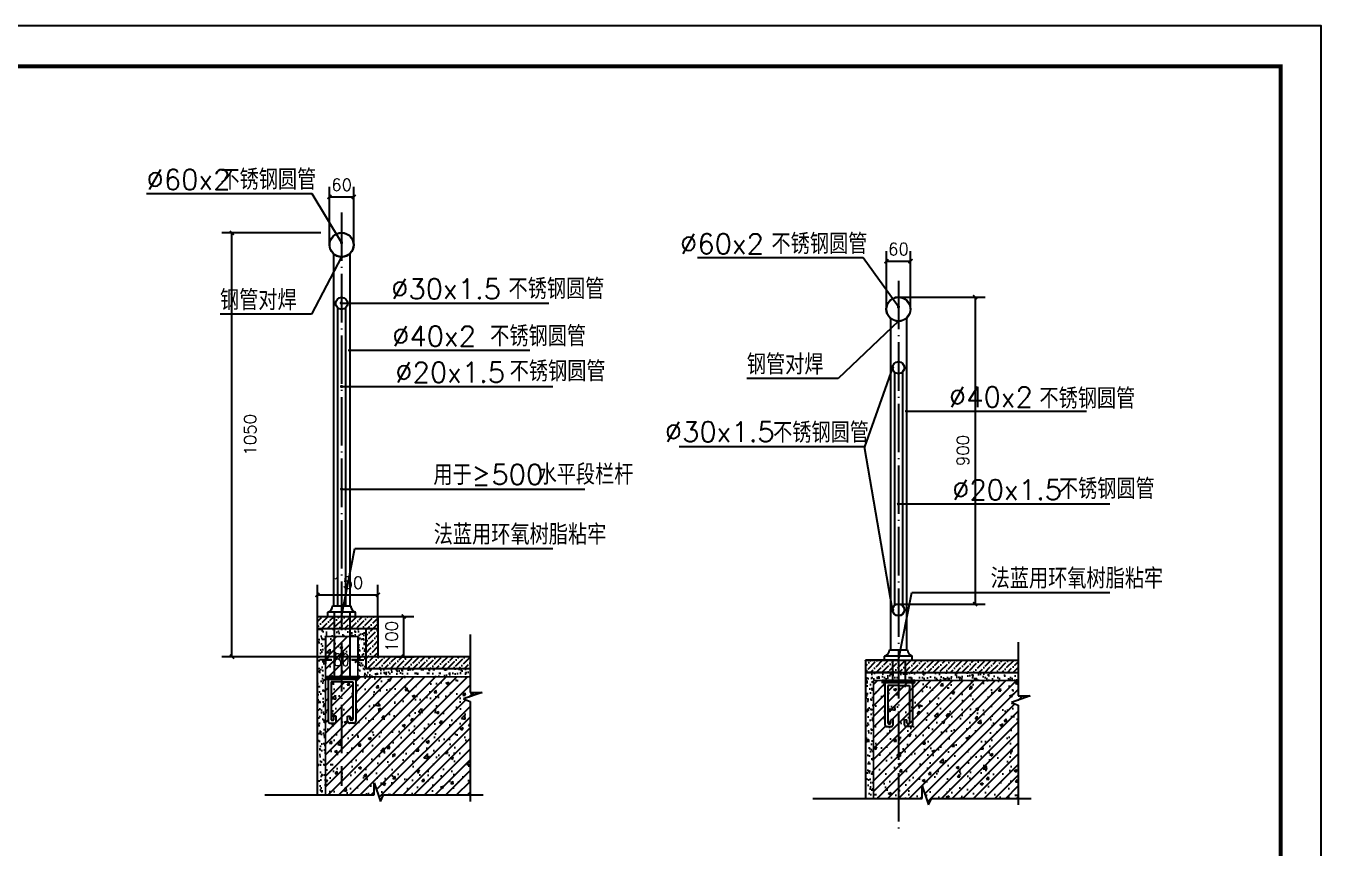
# Model space of a CAD drawing. Extents: x -105837 to 547563, y 466041 to 508041.
# Drawn here: x 515484 to 547563, y 487668 to 508041 of the extents above; entities that cross this region are included whole.
import ezdxf

# ---------------------------------------------------------------- set-up
doc = ezdxf.new("R2010")
doc.units = 0
doc.header["$LTSCALE"] = 1000
doc.header["$MEASUREMENT"] = 0
for name, pattern in [('ACAD_ISO02W100', [15, 12, -3]), ('ACAD_ISO04W100', [30.5, 24, -3, 0.5, -3]), ('DOTE', [2.42, 2, -0.2, 0.02, -0.2])]:
    doc.linetypes.add(name, pattern=pattern)
doc.layers.get('0').update_dxf_attribs({"linetype": 'CONTINUOUS'})
doc.layers.get('DEFPOINTS').update_dxf_attribs({"linetype": 'CONTINUOUS'})
for name, color, linetype in [('DIM_LEAD', 3, 'CONTINUOUS'), ('DOTE', 1, 'DOTE'), ('LAYER1', 6, 'ACAD_ISO02W100'), ('PUB_DIM', 3, 'CONTINUOUS'), ('PUB_TEXT', 7, 'CONTINUOUS'), ('PUB_TITLE', 4, 'CONTINUOUS'), ('填充1', 1, 'CONTINUOUS'), ('标注1', 4, 'CONTINUOUS')]:
    doc.layers.add(name, color=color, linetype=linetype)
doc.styles.add('_TCH_DIM', font='SIMPLEX', dxfattribs={"bigfont": 'GBCBIG'})
doc.styles.add('DIM_FONT', font='SIMPLEX.shx', dxfattribs={"width": 0.75})
doc.styles.get("Standard").update_dxf_attribs({"font": 'txt.shx', "bigfont": 'hzdx.shx'})
doc.dimstyles.new('DIMN$0', dxfattribs={"dimtxt": 300, "dimasz": 1, "dimexe": 250, "dimexo": 0, "dimgap": 150, "dimtad": 1, "dimdec": 0, "dimzin": 0, "dimdsep": 46, "dimtxsty": '_TCH_DIM', "dimblk": '_DIMX', "dimblk1": '_DIMX', "dimblk2": '_DIMX', "dimcen": 2.5, "dimclrt": 7, "dimadec": 0, "dimazin": 0, "dimtfac": 1, "dimtdec": 0, "dimtix": 1, "dimtmove": 2, "dimatfit": 3, "dimldrblk": '_DIMX', "dimfxl": 1, "dimtolj": 1, "dimtzin": 0, "dimarcsym": 0})
doc.dimstyles.new('NORMAL', dxfattribs={"dimtxt": 300, "dimasz": 1, "dimexe": 100, "dimexo": 0, "dimgap": 60, "dimtad": 1, "dimdec": 0, "dimzin": 0, "dimdsep": 46, "dimtxsty": 'DIM_FONT', "dimblk": '_DIMX', "dimsah": 1, "dimcen": 0.09, "dimclrt": 7, "dimadec": 0, "dimazin": 0, "dimtfac": 1, "dimtdec": 0, "dimtix": 1, "dimtmove": 2, "dimatfit": 3, "dimldrblk": '_DIMX', "dimfxl": 1, "dimtolj": 1, "dimtzin": 0, "dimarcsym": 0})
pattern_1 = [(45, (628584.8, 97682.63), (-132.58252, 132.58252), [])]

# ---------------------------------------------------------------- blocks, each defined once
blk = doc.blocks.new('_ArchTick')
at = {"color": 0, "linetype": 'ByBlock', "const_width": 0.4}
blk.add_lwpolyline([(-0.5, -0.5), (0.5, 0.5)], dxfattribs=at)
blk = doc.blocks.new('*D851')
at = {"layer": 'DEFPOINTS', "color": 0, "transparency": 16777216}
for p in [(523191, 493410), (524843, 493410), (524674, 492410)]:
    blk.add_point(p, dxfattribs=at)
at = {"layer": 'PUB_DIM', "color": 0, "lineweight": -2, "transparency": 16777216}
for p, q in [((523191, 493410), (525093, 493410)), ((524843, 492410), (524843, 493410)), ((524674, 492410), (525093, 492410))]:
    blk.add_line(p, q, dxfattribs=at)
at = {"layer": 'PUB_DIM', "color": 0, "lineweight": -2, "transparency": 16777216, "xscale": 100, "yscale": 100, "zscale": 100}
for p, rotation in [((524843, 493410), 90), ((524843, 492410), 270)]:
    blk.add_blockref('_ArchTick', p, dxfattribs=dict(at, rotation=rotation))
at = {"layer": 'PUB_DIM', "color": 7, "transparency": 16777216, "insert": (524543, 492910), "char_height": 300, "attachment_point": 5, "rotation": 90, "style": '_TCH_DIM'}
blk.add_mtext('\\A1;100', dxfattribs=at)
blk = doc.blocks.new('*D852')
at = {"layer": 'DEFPOINTS', "color": 0, "transparency": 16777216}
for p in [(520587, 502910), (522788, 502910), (524366, 492410)]:
    blk.add_point(p, dxfattribs=at)
at = {"layer": 'PUB_DIM', "color": 0, "lineweight": -2, "transparency": 16777216}
for p, q in [((522788, 502910), (520337, 502910)), ((520587, 492410), (520587, 502910)), ((524366, 492410), (520337, 492410))]:
    blk.add_line(p, q, dxfattribs=at)
at = {"layer": 'PUB_DIM', "color": 0, "lineweight": -2, "transparency": 16777216, "xscale": 100, "yscale": 100, "zscale": 100}
for p, rotation in [((520587, 502910), 90), ((520587, 492410), 270)]:
    blk.add_blockref('_ArchTick', p, dxfattribs=dict(at, rotation=rotation))
at = {"layer": 'PUB_DIM', "color": 7, "transparency": 16777216, "insert": (521038, 497910), "char_height": 300, "attachment_point": 5, "rotation": 90, "style": '_TCH_DIM'}
blk.add_mtext('\\A1;1050', dxfattribs=at)
blk = doc.blocks.new('*D853')
at = {"layer": 'DEFPOINTS', "color": 0, "transparency": 16777216}
for p in [(523604, 503803), (523004, 502615), (523604, 502615)]:
    blk.add_point(p, dxfattribs=at)
at = {"layer": 'PUB_DIM', "color": 0, "lineweight": -2, "transparency": 16777216}
for p, q in [((523004, 502615), (523004, 504053)), ((523604, 502615), (523604, 504053)), ((523004, 503803), (523604, 503803))]:
    blk.add_line(p, q, dxfattribs=at)
at = {"layer": 'PUB_DIM', "color": 0, "lineweight": -2, "transparency": 16777216, "xscale": 100, "yscale": 100, "zscale": 100, "rotation": 180}
blk.add_blockref('_ArchTick', (523004, 503803), dxfattribs=at)
at = {"layer": 'PUB_DIM', "color": 0, "lineweight": -2, "transparency": 16777216, "xscale": 100, "yscale": 100, "zscale": 100}
blk.add_blockref('_ArchTick', (523604, 503803), dxfattribs=at)
at = {"layer": 'PUB_DIM', "color": 7, "transparency": 16777216, "insert": (523304, 504103), "char_height": 300, "attachment_point": 5, "style": '_TCH_DIM'}
blk.add_mtext('\\A1;60', dxfattribs=at)
blk = doc.blocks.new('*D854')
at = {"layer": 'DEFPOINTS', "color": 0, "transparency": 16777216}
for p in [(524204, 493943), (522704, 493243), (524204, 493243)]:
    blk.add_point(p, dxfattribs=at)
at = {"layer": 'PUB_DIM', "color": 0, "lineweight": -2, "transparency": 16777216}
for p, q in [((522704, 493243), (522704, 494193)), ((524204, 493243), (524204, 494193)), ((522704, 493943), (524204, 493943))]:
    blk.add_line(p, q, dxfattribs=at)
at = {"layer": 'PUB_DIM', "color": 0, "lineweight": -2, "transparency": 16777216, "xscale": 100, "yscale": 100, "zscale": 100, "rotation": 180}
blk.add_blockref('_ArchTick', (522704, 493943), dxfattribs=at)
at = {"layer": 'PUB_DIM', "color": 0, "lineweight": -2, "transparency": 16777216, "xscale": 100, "yscale": 100, "zscale": 100}
blk.add_blockref('_ArchTick', (524204, 493943), dxfattribs=at)
at = {"layer": 'PUB_DIM', "color": 7, "transparency": 16777216, "insert": (523454, 494243), "char_height": 300, "attachment_point": 5, "style": '_TCH_DIM'}
blk.add_mtext('\\A1;150', dxfattribs=at)
blk = doc.blocks.new('_DIMX')
blk.add_line((-150, 0), (150, 0))
at = {"const_width": 50}
blk.add_lwpolyline([(-70, -70), (70, 70)], dxfattribs=at)
blk = doc.blocks.new('*D855')
at = {"layer": 'DEFPOINTS', "color": 0, "linetype": 'ByBlock', "ltscale": 10, "transparency": 16777216}
for p in [(522904, 492898), (523704, 492903), (523704, 492332)]:
    blk.add_point(p, dxfattribs=at)
at = {"layer": '标注1', "color": 0, "linetype": 'ByBlock', "lineweight": -2, "ltscale": 10, "transparency": 16777216}
for p, q in [((522904, 492898), (522904, 492232)), ((523704, 492903), (523704, 492232)), ((522905, 492332), (523062, 492332)), ((523703, 492332), (523546, 492332))]:
    blk.add_line(p, q, dxfattribs=at)
at = {"layer": '标注1', "color": 0, "linetype": 'ByBlock', "lineweight": -2, "ltscale": 10, "transparency": 16777216, "rotation": 180}
blk.add_blockref('_DIMX', (522904, 492332), dxfattribs=at)
at = {"layer": '标注1', "color": 0, "linetype": 'ByBlock', "lineweight": -2, "ltscale": 10, "transparency": 16777216}
blk.add_blockref('_DIMX', (523704, 492332), dxfattribs=at)
at = {"layer": '标注1', "color": 7, "linetype": 'ByBlock', "ltscale": 10, "transparency": 16777216, "insert": (523304, 492332), "char_height": 300, "attachment_point": 5, "style": 'DIM_FONT'}
blk.add_mtext('\\A1;80', dxfattribs=at)
blk = doc.blocks.new('*D856')
at = {"layer": 'DEFPOINTS', "color": 0, "transparency": 16777216}
for p in [(537003, 501321), (537095, 493716), (538992, 493716)]:
    blk.add_point(p, dxfattribs=at)
at = {"layer": 'PUB_DIM', "color": 0, "lineweight": -2, "transparency": 16777216}
for p, q in [((537003, 501321), (539242, 501321)), ((538992, 501321), (538992, 493716)), ((537095, 493716), (539242, 493716))]:
    blk.add_line(p, q, dxfattribs=at)
at = {"layer": 'PUB_DIM', "color": 0, "lineweight": -2, "transparency": 16777216, "xscale": 100, "yscale": 100, "zscale": 100}
for p, rotation in [((538992, 501321), 90), ((538992, 493716), 270)]:
    blk.add_blockref('_ArchTick', p, dxfattribs=dict(at, rotation=rotation))
at = {"layer": 'PUB_DIM', "color": 7, "transparency": 16777216, "insert": (538692, 497519), "char_height": 300, "attachment_point": 5, "rotation": 90, "style": '_TCH_DIM'}
blk.add_mtext('\\A1;900', dxfattribs=at)
blk = doc.blocks.new('*D857')
at = {"layer": 'DEFPOINTS', "color": 0, "transparency": 16777216}
for p in [(537395, 502210), (536795, 501021), (537395, 501021)]:
    blk.add_point(p, dxfattribs=at)
at = {"layer": 'PUB_DIM', "color": 0, "lineweight": -2, "transparency": 16777216}
for p, q in [((536795, 501021), (536795, 502460)), ((537395, 501021), (537395, 502460)), ((536795, 502210), (537395, 502210))]:
    blk.add_line(p, q, dxfattribs=at)
at = {"layer": 'PUB_DIM', "color": 0, "lineweight": -2, "transparency": 16777216, "xscale": 100, "yscale": 100, "zscale": 100, "rotation": 180}
blk.add_blockref('_ArchTick', (536795, 502210), dxfattribs=at)
at = {"layer": 'PUB_DIM', "color": 0, "lineweight": -2, "transparency": 16777216, "xscale": 100, "yscale": 100, "zscale": 100}
blk.add_blockref('_ArchTick', (537395, 502210), dxfattribs=at)
at = {"layer": 'PUB_DIM', "color": 7, "transparency": 16777216, "insert": (537095, 502510), "char_height": 300, "attachment_point": 5, "style": '_TCH_DIM'}
blk.add_mtext('\\A1;60', dxfattribs=at)

msp = doc.modelspace()

# ---------------------------------------------------------------- hatches: boundary and pattern name
at = {"layer": '填充1'}
h = msp.add_hatch(dxfattribs=at)
h.set_pattern_fill('ANSI36', color=8, scale=800, style=0)
h.set_pattern_definition([(45, (628584.8, 97682.63), (53.033009, 194.454365), [250, -50, 0, -50])])
h.paths.add_polyline_path([(526486.84278, 492410.09083), (523903.67566, 492410.09083), (523903.67566, 492110.09083), (526486.84278, 492110.09083)])
h.paths.add_polyline_path([(524203.67566, 493110.09083), (523903.67566, 493110.09083), (523903.67566, 492410.09083), (524203.67566, 492410.09083)])
h.paths.add_polyline_path([(524203.67566, 493410.09083), (523510.15523, 493410.09083), (523510.15523, 493110.09083), (524203.67566, 493110.09083)])
h.paths.add_polyline_path([(523510.15523, 493410.09083), (523303.67566, 493410.09083), (523303.67566, 493110.09083), (523510.15523, 493110.09083)])
h.paths.add_polyline_path([(523303.67566, 493410.09083), (523122.77493, 493410.09083), (523122.77493, 493110.09083), (523303.67566, 493110.09083)])
h.paths.add_polyline_path([(523122.77493, 493410.09083), (522703.67566, 493410.09083), (522703.67566, 493110.09083), (523122.77493, 493110.09083)])
at = {"layer": '填充1', "linetype": 'ByBlock', "ltscale": 10}
h = msp.add_hatch(dxfattribs=at)
h.set_pattern_fill('AR-SAND', color=8, scale=100, style=0)
h.set_pattern_definition([(37.5, (628584.8, 97682.63), (-6.299336, 192.682377), [0, -152, 0, -170, 0, -162.5]), (7.5, (628584.8, 97682.63), (176.97767, 282.2146), [0, -82, 0, -137, 0, -52.5]), (327.5, (628461.8, 97682.63), (311.414186, 0.565905), [0, -50, 0, -180, 0, -235]), (317.5, (628461.8, 97682.63), (300.61266, 87.76756), [0, -25, 0, -118, 0, -135])])
h.paths.add_polyline_path([(523903.67566, 492110.09083), (523903.67566, 493110.09083), (523510.15523, 493110.09083), (523510.15523, 492910.09083), (523703.67566, 492910.09083), (523703.67566, 491910.09083), (526486.84278, 491910.09083), (526486.84278, 492110.09083)])
h.paths.add_polyline_path([(523303.67566, 493110.09083), (523303.67566, 492910.09083), (523510.15523, 492910.09083), (523510.15523, 493110.09083)])
h.paths.add_polyline_path([(523122.77493, 493110.09083), (523122.77493, 492910.09083), (523303.67566, 492910.09083), (523303.67566, 493110.09083)])
h.paths.add_polyline_path([(523122.77493, 492910.09083), (523122.77493, 493110.09083), (522703.67566, 493110.09083), (522703.67566, 488987.96731), (522903.67566, 488987.96731), (522903.67566, 491910.09083), (522903.67566, 492910.09083)])
h = msp.add_hatch(dxfattribs=at)
h.set_pattern_fill('ANSI31', color=8, scale=1500, style=0)
h.set_pattern_definition(pattern_1)
h.paths.add_polyline_path([(526486.84278, 491296.26983), (526325.16009, 491365.51982), (526787.11077, 491527.10296), (526486.84278, 491527.10296), (526486.84278, 491910.09083), (523708.63096, 491910.09083), (523708.63096, 491856.09083), (523631.02543, 491856.09083, -0.4142135624), (523653.52543, 491833.59083), (523653.52543, 490838.18287), (523653.52543, 490811.18287, -0.4142135624), (523608.52543, 490766.18287), (523497.59867, 490766.18287, -0.4142135624), (523452.59867, 490811.18287), (523452.59867, 490939.08131), (523511.11015, 490936.00366), (523511.11015, 490860.68287, 0.4142135624), (523533.61015, 490838.18287), (523559.02543, 490838.18287, 0.4142135624), (523581.52543, 490860.68287), (523581.52543, 491784.09083), (523311.52543, 491784.09083), (523041.52543, 491784.09083), (523041.52543, 490860.68287, 0.4142135624), (523064.02543, 490838.18287), (523089.44071, 490838.18287, 0.4142135624), (523111.94071, 490860.68287), (523111.94071, 490936.00366), (523170.45218, 490939.08131), (523170.45218, 490811.18287, -0.4142135624), (523125.45218, 490766.18287), (523014.52543, 490766.18287, -0.4142135624), (522969.52543, 490811.18287), (522969.52543, 490838.18287), (522969.52543, 491833.59083, -0.4142135624), (522992.02543, 491856.09083), (522920.82749, 491856.09083), (522920.82749, 491910.09083), (522903.67566, 491910.09083), (522903.67566, 488987.96731), (524108.10964, 488987.96731), (524108.10964, 489288.2353), (524269.69277, 488826.28462), (524338.94277, 488987.96731), (526486.84278, 488987.96731)])
h.paths.add_polyline_path([(523703.67566, 492910.09083), (523510.15523, 492910.09083), (523510.15523, 491910.09083), (523703.67566, 491910.09083)], flags=17)
h.paths.add_polyline_path([(523703.67566, 492910.09083), (523303.67566, 492910.09083), (523303.67566, 491856.09083), (523631.02543, 491856.09083), (523653.39606, 491856.09083), (523703.67566, 491906.37043)])
h.paths.add_polyline_path([(523303.67566, 492910.09083), (523122.77493, 492910.09083), (523122.77493, 491910.09083), (523303.67566, 491910.09083)])
h.paths.add_polyline_path([(523122.77493, 492910.09083), (522903.67566, 492910.09083), (522903.67566, 491910.09083), (523122.77493, 491910.09083)])
h = msp.add_hatch(dxfattribs=at)
h.set_pattern_fill('AR-CONC', color=8, scale=100, style=0)
h.set_pattern_definition([(50, (628584.8, 97682.63), (717.2602, -62.7521), [75, -825]), (355, (628584.8, 97682.6), (-138.7513, 752.1921), [60, -660]), (100.4514, (628644.6, 97677.4), (578.5094, 689.4395), [63.7402, -701.1421]), (46.1842, (628584.8, 97882.6), (1067.241, -165.519), [112.5, -1237.5]), (96.6356, (628673.7, 97868.8), (934.6627, 974.118), [95.6103, -1051.713]), (351.1842, (628584.8, 97882.6), (934.662, 974.1186), [90, -990]), (21, (628684.8, 97832.63), (596.90705, -402.6189), [75, -825]), (326, (628684.8, 97832.6), (243.3153, 725.15), [60, -660]), (71.4514, (628734.54, 97799.1), (840.2226, 322.5305), [63.7402, -701.1421]), (37.5, (628584.8, 97682.63), (12.15986, 332.89385), [0, -652, 0, -670, 0, -662.5]), (7.5, (628584.8, 97682.63), (263.06954, 394.4117), [0, -382, 0, -637, 0, -252.5]), (327.5, (628361.8, 97682.63), (533.82244, -22.55487), [0, -250, 0, -780, 0, -1035]), (317.5, (628261.8, 97682.63), (583.18617, 100.105), [0, -325, 0, -518, 0, -735])])
h.paths.add_polyline_path([(526486.84278, 491296.26983), (526325.16009, 491365.51982), (526787.11077, 491527.10296), (526486.84278, 491527.10296), (526486.84278, 491910.09083), (523708.63096, 491910.09083), (523708.63096, 491856.09083), (523631.02543, 491856.09083, -0.4142135624), (523653.52543, 491833.59083), (523653.52543, 490838.18287), (523653.52543, 490811.18287, -0.4142135624), (523608.52543, 490766.18287), (523497.59867, 490766.18287, -0.4142135624), (523452.59867, 490811.18287), (523452.59867, 490939.08131), (523511.11015, 490936.00366), (523511.11015, 490860.68287, 0.4142135624), (523533.61015, 490838.18287), (523559.02543, 490838.18287, 0.4142135624), (523581.52543, 490860.68287), (523581.52543, 491784.09083), (523311.52543, 491784.09083), (523041.52543, 491784.09083), (523041.52543, 490860.68287, 0.4142135624), (523064.02543, 490838.18287), (523089.44071, 490838.18287, 0.4142135624), (523111.94071, 490860.68287), (523111.94071, 490936.00366), (523170.45218, 490939.08131), (523170.45218, 490811.18287, -0.4142135624), (523125.45218, 490766.18287), (523014.52543, 490766.18287, -0.4142135624), (522969.52543, 490811.18287), (522969.52543, 490838.18287), (522969.52543, 491833.59083, -0.4142135624), (522992.02543, 491856.09083), (522920.82749, 491856.09083), (522920.82749, 491910.09083), (522903.67566, 491910.09083), (522903.67566, 488987.96731), (524108.10964, 488987.96731), (524108.10964, 489288.2353), (524269.69277, 488826.28462), (524338.94277, 488987.96731), (526486.84278, 488987.96731)])
h.paths.add_polyline_path([(523703.67566, 492910.09083), (523510.15523, 492910.09083), (523510.15523, 491910.09083), (523703.67566, 491910.09083)])
h.paths.add_polyline_path([(523703.67566, 492910.09083), (523303.67566, 492910.09083), (523303.67566, 491856.09083), (523631.02543, 491856.09083), (523653.39606, 491856.09083), (523703.67566, 491906.37043)])
h.paths.add_polyline_path([(523303.67566, 492910.09083), (523122.77493, 492910.09083), (523122.77493, 491910.09083), (523303.67566, 491910.09083)])
h.paths.add_polyline_path([(523122.77493, 492910.09083), (522903.67566, 492910.09083), (522903.67566, 491910.09083), (523122.77493, 491910.09083)])
h = msp.add_hatch(dxfattribs=at)
h.set_pattern_fill('ANSI31', color=256, scale=1500, style=0)
h.set_pattern_definition(pattern_1)
h.paths.add_polyline_path([(523510.15523, 491910.09083), (523510.15523, 492910.09083), (522903.67566, 492910.09083), (522903.67566, 491910.09083)])
at = {"layer": '填充1'}
h = msp.add_hatch(dxfattribs=at)
h.set_pattern_fill('ANSI36', color=8, scale=800, style=0)
h.set_pattern_definition([(45, (654042.47, 96725.68), (53.033009, 194.454365), [250, -50, 0, -50])])
h.paths.add_polyline_path([(540058.59634, 492021.44307), (540058.59634, 492321.44307), (537264.77182, 492321.44307), (537264.77182, 492021.44307)])
h.paths.add_polyline_path([(537264.77182, 492321.44307), (537094.8272, 492321.44307), (537094.8272, 492021.44307), (537264.77182, 492021.44307)])
h.paths.add_polyline_path([(537094.8272, 492321.44307), (536949.89684, 492321.44307), (536949.89684, 492021.44307), (537094.8272, 492021.44307)])
h.paths.add_polyline_path([(536275.42922, 492321.44307), (536275.42922, 492021.44307), (536949.89684, 492021.44307), (536949.89684, 492321.44307)])
at = {"layer": '填充1', "linetype": 'ByBlock', "ltscale": 10}
h = msp.add_hatch(dxfattribs=at)
h.set_pattern_fill('AR-SAND', color=8, scale=100, style=0)
h.set_pattern_definition([(37.5, (654042.47, 96725.68), (-6.299336, 192.682377), [0, -152, 0, -170, 0, -162.5]), (7.5, (654042.47, 96725.68), (176.97767, 282.2146), [0, -82, 0, -137, 0, -52.5]), (327.5, (653919.47, 96725.68), (311.414186, 0.565905), [0, -50, 0, -180, 0, -235]), (317.5, (653919.47, 96725.68), (300.61266, 87.76756), [0, -25, 0, -118, 0, -135])])
h.paths.add_polyline_path([(540058.59634, 491821.44307), (540058.59634, 492021.44307), (537264.77182, 492021.44307), (537264.77182, 491821.44307)])
h.paths.add_polyline_path([(537264.77182, 492021.44307), (537094.8272, 492021.44307), (537094.8272, 491821.44307), (537264.77182, 491821.44307)])
h.paths.add_polyline_path([(537094.8272, 492021.44307), (536949.89684, 492021.44307), (536949.89684, 491821.44307), (537094.8272, 491821.44307)])
h.paths.add_polyline_path([(536275.42922, 492021.44307), (536275.42922, 488899.31955), (536475.42922, 488899.31955), (536475.42922, 491821.44307), (536949.89684, 491821.44307), (536949.89684, 492021.44307)])
h = msp.add_hatch(dxfattribs=at)
h.set_pattern_fill('AR-CONC', color=8, scale=100, style=0)
h.set_pattern_definition([(50, (654042.47, 96725.7), (717.2602, -62.7521), [75, -825]), (355, (654042.5, 96725.7), (-138.7513, 752.1921), [60, -660]), (100.4514, (654102.24, 96720.45), (578.5094, 689.4395), [63.7402, -701.1421]), (46.1842, (654042.5, 96925.7), (1067.241, -165.519), [112.5, -1237.5]), (96.6356, (654131.4, 96911.9), (934.6627, 974.118), [95.6103, -1051.713]), (351.1842, (654042.5, 96925.7), (934.662, 974.1186), [90, -990]), (21, (654142.47, 96875.7), (596.90705, -402.6189), [75, -825]), (326, (654142.5, 96875.7), (243.3153, 725.15), [60, -660]), (71.4514, (654192.2, 96842.1), (840.2226, 322.5305), [63.7402, -701.1421]), (37.5, (654042.47, 96725.68), (12.15986, 332.89385), [0, -652, 0, -670, 0, -662.5]), (7.5, (654042.47, 96725.7), (263.06954, 394.4117), [0, -382, 0, -637, 0, -252.5]), (327.5, (653819.47, 96725.68), (533.82244, -22.55487), [0, -250, 0, -780, 0, -1035]), (317.5, (653719.47, 96725.7), (583.18617, 100.105), [0, -325, 0, -518, 0, -735])])
h.paths.add_polyline_path([(540058.59634, 491207.62206), (539896.91365, 491276.87206), (540358.86433, 491438.45519), (540058.59634, 491438.45519), (540058.59634, 491821.44307), (537458.77284, 491821.44307), (537404.77284, 491767.44307), (537094.8272, 491767.44307), (537094.8272, 488899.31955), (537679.8632, 488899.31955), (537679.8632, 489199.58754), (537841.44633, 488737.63686), (537910.69632, 488899.31955), (540058.59634, 488899.31955)])
h.paths.add_polyline_path([(537094.8272, 491695.44307), (536832.67696, 491695.44307), (536832.67696, 490772.03511, 0.4142135624), (536855.17696, 490749.53511), (536880.59225, 490749.53511, 0.4142135624), (536903.09225, 490772.03511), (536903.09225, 490847.3559), (536961.60372, 490850.43354), (536961.60372, 490722.53511, -0.4142135624), (536916.60372, 490677.53511), (536805.67696, 490677.53511, -0.4142135624), (536760.67696, 490722.53511), (536760.67696, 490749.53511), (536760.67696, 491744.94307, -0.4142135624), (536783.17696, 491767.44307), (536711.97902, 491767.44307), (536711.97902, 491821.44307), (536694.8272, 491821.44307), (536475.42922, 491821.44307), (536475.42922, 488899.31955), (537094.8272, 488899.31955)])
h = msp.add_hatch(dxfattribs=at)
h.set_pattern_fill('ANSI31', color=8, scale=1500, style=0)
h.set_pattern_definition([(45, (654042.47, 96725.68), (-132.58252, 132.58252), [])])
h.paths.add_polyline_path([(540058.59634, 491207.62206), (539896.91365, 491276.87206), (540358.86433, 491438.45519), (540058.59634, 491438.45519), (540058.59634, 491821.44307), (537458.77284, 491821.44307), (537404.77284, 491767.44307), (537094.8272, 491767.44307), (537094.8272, 488899.31955), (537679.8632, 488899.31955), (537679.8632, 489199.58754), (537841.44633, 488737.63686), (537910.69632, 488899.31955), (540058.59634, 488899.31955)])
h.paths.add_polyline_path([(537094.8272, 491695.44307), (536832.67696, 491695.44307), (536832.67696, 490772.03511, 0.4142135624), (536855.17696, 490749.53511), (536880.59225, 490749.53511, 0.4142135624), (536903.09225, 490772.03511), (536903.09225, 490847.3559), (536961.60372, 490850.43354), (536961.60372, 490722.53511, -0.4142135624), (536916.60372, 490677.53511), (536805.67696, 490677.53511, -0.4142135624), (536760.67696, 490722.53511), (536760.67696, 490749.53511), (536760.67696, 491744.94307, -0.4142135624), (536783.17696, 491767.44307), (536711.97902, 491767.44307), (536711.97902, 491821.44307), (536694.8272, 491821.44307), (536475.42922, 491821.44307), (536475.42922, 488899.31955), (537094.8272, 488899.31955)])

# ---------------------------------------------------------------- linework, layer by layer
for p, q in [((523103.67566, 502391.48403), (523103.67566, 493667.27232)), ((523503.67566, 502391.48403), (523503.67566, 493667.27232)), ((523203.67566, 501053.28743), (523203.67566, 493667.27232)), ((523403.67566, 501053.28743), (523403.67566, 493667.27232)), ((536894.8272, 500797.83627), (536894.8272, 492578.62455)), ((537294.8272, 500797.83627), (537294.8272, 492578.62455)), ((536994.8272, 499459.63967), (536994.8272, 493683.24647)), ((537194.8272, 499459.63967), (537194.8272, 493683.24647)), ((522703.67566, 493410.09083), (524203.67566, 493410.09083)), ((522703.67566, 488987.96731), (522703.67566, 493410.09083)), ((523646.2524, 493512.83764), (522961.09892, 493512.83764)), ((522961.09892, 493410.09083), (522961.09892, 493512.83764)), ((523081.09892, 493667.27232), (523526.2524, 493667.27232)), ((523646.2524, 493410.09083), (523646.2524, 493512.83764)), ((524203.67566, 493410.09083), (524203.67566, 492410.09083)), ((522703.67566, 493110.09083), (524203.67566, 493110.09083)), ((523903.67566, 493110.09083), (523903.67566, 492110.09083)), ((526486.84278, 492958.26816), (526486.84278, 491527.10296)), ((540058.59634, 492769.6204), (540058.59634, 491438.45519)), ((536752.25046, 492321.44307), (536752.25046, 492424.18988)), ((537437.40394, 492424.18988), (536752.25046, 492424.18988)), ((536872.25046, 492578.62455), (537317.40394, 492578.62455)), ((537437.40394, 492321.44307), (537437.40394, 492424.18988)), ((526486.84278, 492410.09083), (523903.67566, 492410.09083)), ((526486.84278, 492110.09083), (523903.67566, 492110.09083)), ((537075.42922, 492321.44307), (536275.42922, 492321.44307)), ((536275.42922, 492321.44307), (540058.59634, 492321.44307)), ((536275.42922, 492321.44307), (536275.42922, 488899.31955)), ((523707.39606, 491910.09083), (522903.67566, 491910.09083)), ((522920.82749, 491910.09083), (522920.82749, 491856.09083)), ((522920.82749, 491879.24263), (522951.67569, 491910.09083)), ((522920.82749, 491856.09083), (523631.02543, 491856.09083)), ((522937.45044, 491856.09083), (522991.45044, 491910.09083)), ((522977.2252, 491856.09083), (523031.2252, 491910.09083)), ((523016.99996, 491856.09083), (523070.99996, 491910.09083)), ((523056.77471, 491856.09083), (523110.77471, 491910.09083)), ((523096.54947, 491856.09083), (523150.54947, 491910.09083)), ((523136.32422, 491856.09083), (523190.32422, 491910.09083)), ((523176.09898, 491856.09083), (523230.09898, 491910.09083)), ((523215.87374, 491856.09083), (523269.87374, 491910.09083)), ((523255.64849, 491856.09083), (523309.64849, 491910.09083)), ((523295.42325, 491856.09083), (523349.42325, 491910.09083)), ((523335.19801, 491856.09083), (523389.19801, 491910.09083)), ((523374.97276, 491856.09083), (523428.97276, 491910.09083)), ((523414.74752, 491856.09083), (523468.74752, 491910.09083)), ((523454.52228, 491856.09083), (523508.52228, 491910.09083)), ((523494.29703, 491856.09083), (523548.29703, 491910.09083)), ((523534.07179, 491856.09083), (523588.07179, 491910.09083)), ((523573.84655, 491856.09083), (523627.84655, 491910.09083)), ((523613.6213, 491856.09083), (523667.6213, 491910.09083)), ((523631.02543, 491856.09083), (523708.63096, 491856.09083)), ((523653.39606, 491856.09083), (523707.39606, 491910.09083)), ((523693.17081, 491856.09083), (523708.63096, 491871.55097)), ((523708.63096, 491856.09083), (523708.63096, 491910.09083)), ((526275.53862, 491889.85658), (526275.53862, 491889.85658)), ((537075.42922, 492021.44307), (536275.42922, 492021.44307)), ((536275.42922, 492021.44307), (540058.59634, 492021.44307)), ((536275.42922, 492021.44307), (540058.59634, 492021.44307)), ((537498.54759, 491821.44307), (536694.8272, 491821.44307)), ((536711.97902, 491790.59487), (536742.82722, 491821.44307)), ((536711.97902, 491821.44307), (536711.97902, 491767.44307)), ((536728.60198, 491767.44307), (536782.60198, 491821.44307)), ((536768.37674, 491767.44307), (536822.37674, 491821.44307)), ((536808.15149, 491767.44307), (536862.15149, 491821.44307)), ((536847.92625, 491767.44307), (536901.92625, 491821.44307)), ((536887.701, 491767.44307), (536941.701, 491821.44307)), ((536927.47576, 491767.44307), (536981.47576, 491821.44307)), ((536967.25052, 491767.44307), (537021.25052, 491821.44307)), ((537007.02527, 491767.44307), (537061.02527, 491821.44307)), ((537046.80003, 491767.44307), (537100.80003, 491821.44307)), ((537086.57479, 491767.44307), (537140.57479, 491821.44307)), ((537126.34954, 491767.44307), (537180.34954, 491821.44307)), ((537166.1243, 491767.44307), (537220.1243, 491821.44307)), ((537205.89906, 491767.44307), (537259.89906, 491821.44307)), ((537245.67381, 491767.44307), (537299.67381, 491821.44307)), ((537285.44857, 491767.44307), (537339.44857, 491821.44307)), ((537325.22333, 491767.44307), (537379.22333, 491821.44307)), ((537364.99808, 491767.44307), (537418.99808, 491821.44307)), ((537404.77284, 491767.44307), (537458.77284, 491821.44307)), ((537444.54759, 491767.44307), (537498.54759, 491821.44307)), ((537484.32235, 491767.44307), (537499.7825, 491782.90321)), ((537499.7825, 491767.44307), (537499.7825, 491821.44307)), ((526787.11077, 491527.10296), (526325.16009, 491365.51982)), ((526486.84278, 491527.10296), (526787.11077, 491527.10296)), ((536711.97902, 491767.44307), (537422.17696, 491767.44307)), ((537422.17696, 491767.44307), (537499.7825, 491767.44307)), ((526325.16009, 491365.51982), (526486.84278, 491296.26983)), ((526486.84278, 491296.26983), (526486.84278, 488826.35576)), ((540358.86433, 491438.45519), (539896.91365, 491276.87206)), ((539896.91365, 491276.87206), (540058.59634, 491207.62206)), ((540058.59634, 491438.45519), (540358.86433, 491438.45519)), ((540058.59634, 491207.62206), (540058.59634, 488737.70799)), ((524108.10964, 489288.2353), (524269.69277, 488826.28462)), ((524108.10964, 488987.96731), (524108.10964, 489288.2353)), ((536501.13006, 489418.81531), (536501.13006, 489418.81531)), ((521405.38488, 488987.96731), (524108.10964, 488987.96731)), ((524269.69277, 488826.28462), (524338.94277, 488987.96731)), ((524338.94277, 488987.96731), (526808.85684, 488987.96731)), ((534977.13844, 488899.31955), (537679.8632, 488899.31955)), ((537679.8632, 489199.58754), (537841.44633, 488737.63686)), ((537679.8632, 488899.31955), (537679.8632, 489199.58754)), ((537841.44633, 488737.63686), (537910.69632, 488899.31955)), ((537910.69632, 488899.31955), (540380.61039, 488899.31955))]:
    msp.add_line(p, q)
at = {"const_width": 45}
for points in [[(522903.67566, 491541.54015), (522903.67566, 492910.09083), (523703.67566, 492910.09083), (523703.67566, 491910.09083)], [(522903.67566, 491910.09083), (522903.67566, 488987.96731)], [(526486.84278, 491910.09083), (523703.67566, 491910.09083)], [(540058.59634, 491821.44307), (536475.42922, 491821.44307)], [(536475.42922, 491821.44307), (536475.42922, 488899.31955)]]:
    msp.add_lwpolyline(points, dxfattribs=at)
for centre, radius in [((523303.67566, 502615.09083), 300), ((523303.67566, 502615.09083), 295), ((523303.67566, 501165.09083), 150), ((523303.67566, 501165.09083), 145), ((537094.8272, 501021.44307), 300), ((537094.8272, 501021.44307), 295), ((537094.8272, 499571.44307), 150), ((537094.8272, 499571.44307), 145), ((537094.8272, 493571.44307), 150), ((537094.8272, 493571.44307), 145)]:
    msp.add_circle(centre, radius)
for centre, start, end in [((522913.09572, 493673.97645), 286.588779878, 357.714837101), ((523694.25561, 493673.97645), 182.285162899, 253.411220122), ((536704.24725, 492585.32868), 286.588779878, 357.714837101), ((537485.40715, 492585.32868), 182.285162899, 253.411220122)]:
    msp.add_arc(centre, 168.13692, start, end)
at = {"layer": 'DIM_LEAD'}
for p, q in [((522574.91924, 503883.43261), (518472.6302, 503883.43261)), ((523301.90662, 502670.29001), (522574.91924, 503883.43261)), ((523301.90662, 502315.09605), (522558.54354, 500896.32528)), ((536223.21397, 502289.77963), (532120.92493, 502289.77963)), ((537094.8272, 501076.63704), (536223.21397, 502289.77963)), ((523294.81738, 501174.33032), (524592.32177, 501174.33032)), ((524592.32177, 501174.33032), (528435.17498, 501174.33032)), ((522558.54354, 500896.32528), (520291.95757, 500896.32528)), ((537094.8272, 500721.44307), (535605.48727, 499302.6723)), ((523503.25482, 500002.13506), (524800.75921, 500002.13506)), ((524800.75921, 500002.13506), (527963.66907, 500002.13506)), ((536949.8272, 499571.44307), (536254.29066, 497612.2608)), ((535605.48727, 499302.6723), (533338.9013, 499302.6723)), ((523303.25482, 499104.87971), (524052.00702, 499104.87971)), ((524052.00702, 499104.87971), (528537.54026, 499104.87971)), ((537294.8272, 498493.77477), (538592.33159, 498493.77477)), ((538592.33159, 498493.77477), (541755.24145, 498493.77477)), ((536254.29066, 497612.2608), (531666.13846, 497612.2608)), ((536949.8272, 493571.44307), (536254.29066, 497612.2608)), ((523303.25482, 496563.47995), (524052.00702, 496563.47995)), ((524052.00702, 496563.47995), (529328.11236, 496563.47995)), ((537094.8272, 496196.80257), (537843.57939, 496196.80257)), ((537843.57939, 496196.80257), (542329.11263, 496196.80257)), ((523303.25482, 493410.09083), (523633.07727, 495087.52866)), ((523633.07727, 495087.52866), (528537.54026, 495087.52866)), ((537094.8272, 492321.44307), (537424.64964, 493998.8809)), ((537424.64964, 493998.8809), (542329.11263, 493998.8809))]:
    msp.add_line(p, q, dxfattribs=at)
at = {"layer": 'DIM_LEAD', "const_width": 40}
for points in [[(523312.1872, 502653.13455, 1), (523291.62605, 502687.44547, 1)], [(523311.1887, 502332.81166, 1), (523292.62455, 502297.38043, 1)], [(523274.81738, 501174.33032, 1), (523314.81738, 501174.33032, 1)], [(537106.49698, 501060.39462, 1), (537083.15742, 501092.87946, 1)], [(537109.30825, 500735.23796, 1), (537080.34615, 500707.64817, 1)], [(523483.25482, 500002.13506, 1), (523523.25482, 500002.13506, 1)], [(536956.51832, 499590.29058, 1), (536943.13607, 499552.59555, 1)], [(523283.25482, 499104.87971, 1), (523323.25482, 499104.87971, 1)], [(537274.8272, 498493.77477, 1), (537314.8272, 498493.77477, 1)], [(523283.25482, 496563.47995, 1), (523323.25482, 496563.47995, 1)], [(537074.8272, 496196.80257, 1), (537114.8272, 496196.80257, 1)], [(523299.39625, 493390.46658, 1), (523307.1134, 493429.71509, 1)], [(536953.21986, 493551.73292, 1), (536946.43454, 493591.15321, 1)], [(537090.96862, 492301.81881, 1), (537098.68577, 492341.06732, 1)]]:
    msp.add_lwpolyline(points, format="xyb", close=True, dxfattribs=at)
at = {"layer": 'DOTE', "linetype": 'ACAD_ISO04W100', "ltscale": 0.05}
for p, q in [((523303.67566, 503419.61343), (523303.67566, 489209.65565)), ((537094.8272, 501725.9463), (537094.8272, 488045.85458))]:
    msp.add_line(p, q, dxfattribs=at)
at = {"layer": 'LAYER1'}
for p, q in [((523122.77493, 493510.09083), (523122.77493, 491910.09083)), ((523510.15523, 493510.09083), (523510.15523, 491910.09083)), ((536949.89684, 492321.44307), (536949.89684, 491821.44307)), ((537264.77182, 492321.44307), (537264.77182, 491821.44307)), ((522969.52543, 491833.59083), (522969.52543, 490838.18287)), ((523311.52543, 491784.09083), (523041.52543, 491784.09083)), ((523041.52543, 491784.09083), (523041.52543, 490860.68287)), ((523311.52543, 491784.09083), (523581.52543, 491784.09083)), ((523581.52543, 491784.09083), (523581.52543, 490860.68287)), ((523653.52543, 491833.59083), (523653.52543, 490838.18287)), ((536760.67696, 491744.94307), (536760.67696, 490749.53511)), ((536832.67696, 491695.44307), (536832.67696, 490772.03511)), ((537102.67696, 491695.44307), (536832.67696, 491695.44307)), ((537102.67696, 491695.44307), (537372.67696, 491695.44307)), ((537372.67696, 491695.44307), (537372.67696, 490772.03511)), ((537444.67696, 491744.94307), (537444.67696, 490749.53511)), ((522969.52543, 490838.18287), (522969.52543, 490811.18287)), ((523064.02543, 490838.18287), (523089.44071, 490838.18287)), ((523170.45218, 490939.08131), (523111.94071, 490936.00366)), ((523111.94071, 490860.68287), (523111.94071, 490936.00366)), ((523170.45218, 490811.18287), (523170.45218, 490939.08131)), ((523452.59867, 490939.08131), (523511.11015, 490936.00366)), ((523452.59867, 490811.18287), (523452.59867, 490939.08131)), ((523511.11015, 490860.68287), (523511.11015, 490936.00366)), ((523559.02543, 490838.18287), (523533.61015, 490838.18287)), ((523653.52543, 490838.18287), (523653.52543, 490811.18287)), ((536961.60372, 490850.43354), (536903.09225, 490847.3559)), ((536903.09225, 490772.03511), (536903.09225, 490847.3559)), ((536961.60372, 490722.53511), (536961.60372, 490850.43354)), ((537243.75021, 490722.53511), (537243.75021, 490850.43354)), ((537243.75021, 490850.43354), (537302.26168, 490847.3559)), ((537302.26168, 490772.03511), (537302.26168, 490847.3559)), ((523014.52543, 490766.18287), (523125.45218, 490766.18287)), ((523608.52543, 490766.18287), (523497.59867, 490766.18287)), ((536760.67696, 490749.53511), (536760.67696, 490722.53511)), ((536805.67696, 490677.53511), (536916.60372, 490677.53511)), ((536855.17696, 490749.53511), (536880.59225, 490749.53511)), ((537399.67696, 490677.53511), (537288.75021, 490677.53511)), ((537350.17696, 490749.53511), (537324.76168, 490749.53511)), ((537444.67696, 490749.53511), (537444.67696, 490722.53511))]:
    msp.add_line(p, q, dxfattribs=at)
for centre, radius, start, end in [((522992.02543, 491833.59083), 22.5, 90, 180), ((523631.02543, 491833.59083), 22.5, 0, 90), ((536783.17696, 491744.94307), 22.5, 90, 180), ((537422.17696, 491744.94307), 22.5, 0, 90), ((523064.02543, 490860.68287), 22.5, 180, 270), ((523089.44071, 490860.68287), 22.5, 270, 0), ((523533.61015, 490860.68287), 22.5, 180, 270), ((523559.02543, 490860.68287), 22.5, 270, 0), ((523014.52543, 490811.18287), 45, 180, 270), ((523125.45218, 490811.18287), 45, 270, 0), ((523497.59867, 490811.18287), 45, 180, 270), ((523608.52543, 490811.18287), 45, 270, 0), ((536805.67696, 490722.53511), 45, 180, 270), ((536855.17696, 490772.03511), 22.5, 180, 270), ((536880.59225, 490772.03511), 22.5, 270, 0), ((536916.60372, 490722.53511), 45, 270, 0), ((537288.75021, 490722.53511), 45, 180, 270), ((537324.76168, 490772.03511), 22.5, 180, 270), ((537350.17696, 490772.03511), 22.5, 270, 0), ((537399.67696, 490722.53511), 45, 270, 0)]:
    msp.add_arc(centre, radius, start, end, dxfattribs=at)
at = {"layer": 'PUB_TITLE'}
msp.add_lwpolyline([(488163.01576, 466040.74173), (547563.01576, 466040.74173), (547563.01576, 508040.74173), (488163.01576, 508040.74173)], close=True, dxfattribs=at)
at = {"layer": 'PUB_TITLE', "const_width": 100}
msp.add_lwpolyline([(489163.01576, 467040.74173), (546563.01576, 467040.74173), (546563.01576, 507040.74173), (489163.01576, 507040.74173)], close=True, dxfattribs=at)

# ---------------------------------------------------------------- texts
at = {"layer": 'PUB_TEXT'}
for s, p in [('%%c60x2', (518472.6302, 503983.43261)), ('不锈钢圆管', (520301.20163, 503983.43261)), ('%%c60x2', (531685.58776, 502389.77963)), ('不锈钢圆管', (533949.49636, 502389.77963)), ('%%c30x1.5', (524530.41308, 501274.33032)), ('不锈钢圆管', (527436.14555, 501274.33032)), ('钢管对焊', (520291.95757, 500996.32528)), ('%%c40x2', (524554.14526, 500102.13506)), ('不锈钢圆管', (526982.82241, 500102.13624)), ('钢管对焊', (533338.9013, 499402.6723)), ('%%c20x1.5', (524632.77835, 499204.87971)), ('不锈钢圆管', (527466.03645, 499230.93176)), ('%%c40x2', (538345.71764, 498593.77477)), ('不锈钢圆管', (540585.89519, 498559.49588)), ('%%c30x1.5', (531308.36685, 497733.71439)), ('不锈钢圆管', (533989.94798, 497712.2608)), ('水平段栏杆', (528156.59543, 496674.84542)), ('用于≥', (525575.73141, 496663.47995)), ('500', (527013.73829, 496674.84542)), ('%%c20x1.5', (538424.35073, 496296.80257)), ('不锈钢圆管', (541068.30085, 496319.65595)), ('法蓝用环氧树脂粘牢', (525585.15931, 495187.52866)), ('法蓝用环氧树脂粘牢', (539376.73168, 494098.8809))]:
    msp.add_text(s, height=500, dxfattribs=at).set_placement(p)

# ---------------------------------------------------------------- dimensions: what is measured, and where the dimension line sits
at = {"layer": 'PUB_DIM'}
for base, p1, p2, picture, middle in [((523603.67566, 503803.38452), (523003.67566, 502615.09083), (523603.67566, 502615.09083), '*D853', (523303.67566, 504103.38452)), ((537394.8272, 502209.73675), (536794.8272, 501021.44307), (537394.8272, 501021.44307), '*D857', (537094.8272, 502509.73675)), ((524203.67566, 493943.34332), (522703.67566, 493242.55865), (524203.67566, 493242.55865), '*D854', (523453.67566, 494243.34332))]:
    dim = msp.add_linear_dim(base=base, p1=p1, p2=p2, dimstyle='DIMN$0', override={"dimasz": 100, "dimlfac": 0.1, "dimblk": 'ArchTick', "dimcen": 0.09, "dimadec": 2, "dimazin": 2}, dxfattribs=at)
    dim.commit()
    dim.dimension.update_dxf_attribs({"geometry": picture, "text_midpoint": middle, "dimtype": 128})
for base, p1, p2, picture, middle in [((520587.43156, 502910.09083), (524365.72247, 492410.09083), (522788.48464, 502910.09083), '*D852', (521038.34399, 497910.09083)), ((524843.42418, 493410.09083), (524673.69452, 492410.09083), (523190.5274, 493410.09083), '*D851', (524543.42418, 492910.09083))]:
    dim = msp.add_linear_dim(base=base, p1=p1, p2=p2, angle=90, dimstyle='DIMN$0', override={"dimasz": 100, "dimlfac": 0.1, "dimblk": 'ArchTick', "dimcen": 0.09, "dimadec": 2, "dimazin": 2}, dxfattribs=at)
    dim.commit()
    dim.dimension.update_dxf_attribs({"geometry": picture, "text_midpoint": middle, "dimtype": 128})
dim = msp.add_linear_dim(base=(538991.7278, 493716.44307), p1=(537003.13309, 501321.44307), p2=(537094.8272, 493716.44307), angle=90, text='900', dimstyle='DIMN$0', override={"dimasz": 100, "dimlfac": 0.1, "dimblk": 'ArchTick', "dimcen": 0.09, "dimadec": 2, "dimazin": 2}, dxfattribs=at)
dim.commit()
dim.dimension.update_dxf_attribs({"geometry": '*D856', "text_midpoint": (538691.7278, 497518.94307), "dimtype": 128})
at = {"layer": '标注1', "linetype": 'ByBlock', "ltscale": 10}
dim = msp.add_linear_dim(base=(523703.67566, 492332.39189), p1=(522903.67566, 492898.27229), p2=(523703.67566, 492902.77716), dimstyle='NORMAL', override={"dimlfac": 0.1}, dxfattribs=at)
dim.commit()
dim.dimension.update_dxf_attribs({"geometry": '*D855', "text_midpoint": (523303.67566, 492332.39189), "dimtype": 128})

doc.saveas('drawing.dxf')
